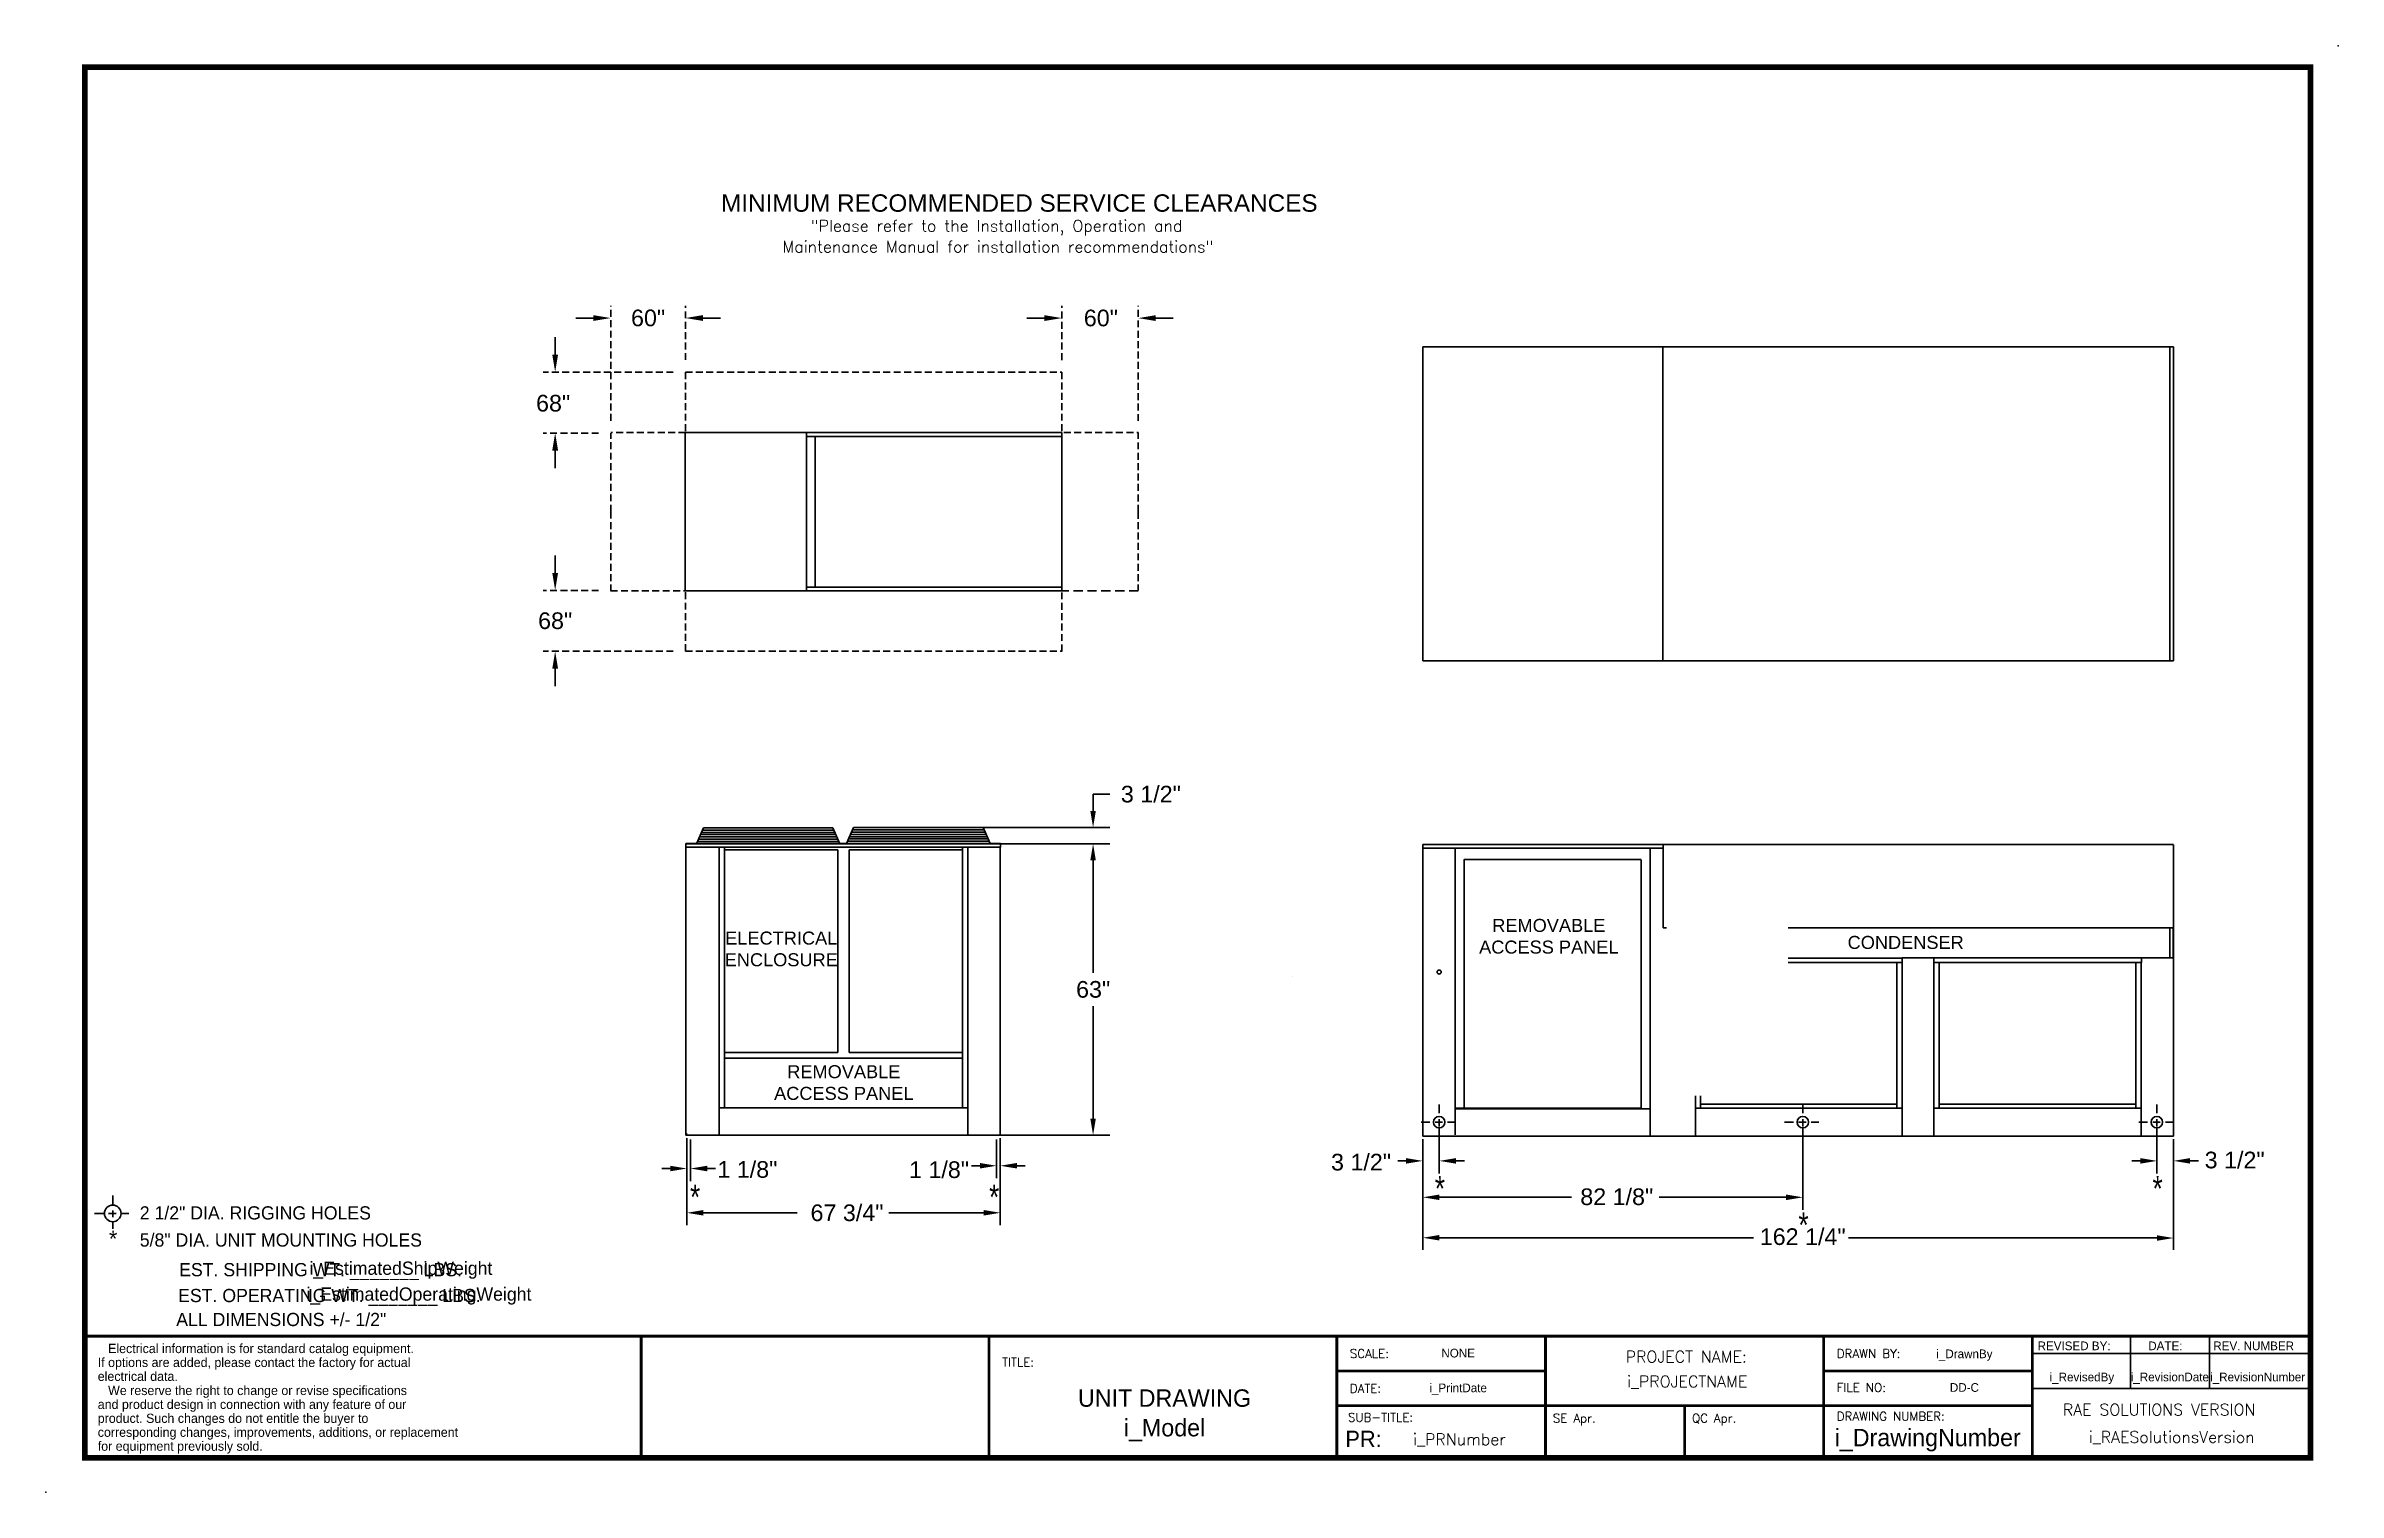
# Model space of a CAD drawing. Extents: x -74 to 421, y -151 to 161.
import ezdxf
from ezdxf.enums import TextEntityAlignment as Align

# ---------------------------------------------------------------- set-up
doc = ezdxf.new("R2010")
doc.units = 0
doc.header["$MEASUREMENT"] = 0
doc.linetypes.add('DASHED', pattern=[0.75, 0.5, -0.25])
doc.layers.get('0').update_dxf_attribs({"linetype": 'CONTINUOUS'})
doc.styles.add('dimentions', font='ARIAL.TTF')
doc.styles.add('SIMPLEX', font='SIMPLEX')
doc.styles.add('SLDTEXTSTYLE0', font='ARIAL.TTF', dxfattribs={"width": 0.75})

msp = doc.modelspace()

# ---------------------------------------------------------------- linework, layer by layer
at = {"linetype": 'DASHED', "lineweight": 30, "ltscale": 3}
for p, q in [((47.6, 80.39), (47.6, 105.25)), ((63.74, 93.56), (63.74, 105.25)), ((145.06, 93.55), (145.06, 105.23)), ((161.59, 80.37), (161.59, 105.23)), ((61.12, 90.94), (32.96, 90.94)), ((63.73, 90.94), (63.73, 77.76)), ((63.74, 90.94), (145.06, 90.94)), ((145.06, 90.94), (145.06, 77.75)), ((44.98, 77.76), (32.96, 77.76)), ((47.6, 60.76), (47.6, 77.76)), ((63.76, 77.9), (47.62, 77.9)), ((145.52, 77.9), (161.59, 77.9)), ((161.59, 60.75), (161.59, 77.86)), ((47.6, 60.76), (47.6, 43.76)), ((161.59, 60.75), (161.59, 43.75)), ((44.98, 43.76), (32.96, 43.76)), ((47.57, 43.63), (63.71, 43.63)), ((63.74, 30.59), (63.74, 43.76)), ((145.06, 30.57), (145.06, 43.75)), ((61.12, 30.59), (32.96, 30.59)), ((63.74, 30.59), (145.06, 30.59))]:
    msp.add_line(p, q, dxfattribs=at)
at = {"lineweight": 30}
for p, q in [((43.82, 102.62), (40.04, 102.62)), ((67.52, 102.62), (71.3, 102.62)), ((141.28, 102.61), (137.5, 102.61)), ((165.37, 102.61), (169.15, 102.61)), ((35.59, 94.72), (35.59, 98.5)), ((274.95, 96.39), (385.28, 96.39)), ((385.28, 28.52), (385.28, 96.39)), ((89.92, 77.9), (145.09, 77.9)), ((89.92, 77.01), (145.09, 76.99)), ((35.59, 73.98), (35.59, 70.2)), ((35.59, 47.54), (35.59, 51.32)), ((89.92, 44.48), (145.09, 44.48)), ((89.92, 43.63), (145.44, 43.63)), ((35.59, 26.81), (35.59, 23.03)), ((274.95, 28.52), (385.28, 28.52)), ((151.82, -3.92), (151.82, -0.32)), ((151.82, -0.32), (155.42, -0.32)), ((66.12, -11.05), (67.62, -7.55)), ((96.47, -9.55), (66.76, -9.55)), ((96.26, -9.05), (66.97, -9.05)), ((67.19, -8.55), (96.04, -8.55)), ((67.4, -8.05), (95.83, -8.05)), ((68.12, -7.55), (67.62, -7.55)), ((81.62, -7.55), (68.12, -7.55)), ((81.62, -7.55), (95.62, -7.55)), ((97.12, -11.05), (95.62, -7.55)), ((98.56, -10.99), (100.06, -7.49)), ((128.92, -9.49), (99.21, -9.49)), ((128.71, -8.99), (99.42, -8.99)), ((99.63, -8.49), (128.49, -8.49)), ((99.85, -7.99), (128.28, -7.99)), ((100.56, -7.49), (100.06, -7.49)), ((114.06, -7.49), (100.56, -7.49)), ((114.06, -7.49), (128.06, -7.49)), ((122.15, -7.52), (155.42, -7.52)), ((129.56, -10.99), (128.06, -7.49)), ((63.83, -11.74), (63.83, -73.99)), ((96.9, -10.55), (66.33, -10.55)), ((66.54, -10.05), (96.69, -10.05)), ((129.35, -10.49), (98.78, -10.49)), ((98.99, -9.99), (129.13, -9.99)), ((131.65, -11.02), (155.42, -11.02)), ((131.65, -11.02), (155.42, -11.02)), ((151.82, -14.62), (151.82, -38.92)), ((151.82, -14.62), (151.82, -18.22)), ((275.04, -11.26), (275.04, -11.2)), ((384.47, -11.21), (385.28, -11.21)), ((385.28, -35.7), (385.28, -11.22)), ((151.82, -70.42), (151.82, -46.12)), ((226.6, -67.36), (226.6, -69.25)), ((305.18, -67.36), (305.18, -69.25)), ((334.63, -68.2), (377.14, -68.2)), ((381.69, -67.36), (381.69, -69.25)), ((131.65, -74.02), (155.42, -74.02)), ((222.68, -71.2), (224.6, -71.2)), ((225.71, -71.2), (227.33, -71.2)), ((226.6, -70.58), (226.6, -72.02)), ((226.6, -72.13), (226.6, -82.27)), ((226.6, -73.04), (226.6, -74.53)), ((228.44, -71.2), (230.08, -71.2)), ((301.25, -71.2), (303.17, -71.2)), ((304.28, -71.2), (305.9, -71.2)), ((305.18, -70.58), (305.18, -72.02)), ((305.18, -72.13), (305.18, -90.14)), ((305.18, -73.04), (305.18, -74.53)), ((307.01, -71.2), (308.65, -71.2)), ((377.76, -71.2), (379.68, -71.2)), ((380.79, -71.2), (382.41, -71.2)), ((381.69, -70.58), (381.69, -72.02)), ((381.69, -72.13), (381.69, -82.27)), ((381.69, -73.04), (381.69, -74.53)), ((383.52, -71.2), (385.16, -71.2)), ((64.04, -74.68), (64.04, -93.49)), ((64.04, -74.68), (64.04, -83.92)), ((64.85, -74.93), (64.85, -83.92)), ((130.96, -74.93), (130.96, -83.32)), ((131.77, -74.68), (131.77, -93.49)), ((131.77, -74.68), (131.77, -83.32)), ((223.07, -74.88), (223.07, -90.14)), ((223.07, -75.06), (223.07, -78.48)), ((223.07, -75.22), (223.07, -98.83)), ((385.28, -74.88), (385.28, -82.27)), ((385.28, -75.22), (385.28, -98.83)), ((61.34, -81.22), (58.64, -81.22)), ((67.55, -81.22), (70.25, -81.22)), ((128.26, -80.62), (125.56, -80.62)), ((134.47, -80.62), (137.17, -80.62)), ((220.37, -79.57), (217.67, -79.57)), ((229.36, -79.57), (232.06, -79.57)), ((378.99, -79.57), (376.29, -79.57)), ((387.98, -79.57), (390.68, -79.57)), ((-60.01, -87.08), (-60.01, -88.98)), ((225.77, -87.44), (255.22, -87.44)), ((302.48, -87.44), (274.12, -87.44)), ((-63.93, -90.92), (-62.01, -90.92)), ((-60.9, -90.92), (-59.28, -90.92)), ((-60.01, -90.31), (-60.01, -91.74)), ((-60.01, -92.77), (-60.01, -94.26)), ((-58.17, -90.92), (-56.53, -90.92)), ((66.74, -90.79), (87.88, -90.79)), ((129.07, -90.79), (107.68, -90.79)), ((225.66, -96.2), (294.52, -96.2)), ((382.6, -96.2), (315.06, -96.2)), ((54.18, -143.77), (54.18, -117.46)), ((129.33, -143.77), (129.33, -117.46)), ((204.48, -117.46), (354.78, -117.46)), ((204.48, -143.77), (204.48, -117.46)), ((249.57, -117.46), (249.57, -143.77)), ((309.69, -117.46), (309.69, -132.49)), ((354.78, -117.46), (354.78, -143.77)), ((354.78, -117.46), (414.9, -117.46)), ((354.78, -117.46), (354.78, -121.22)), ((375.99, -117.46), (375.99, -128.74)), ((393.08, -117.46), (393.08, -128.74)), ((354.78, -121.22), (414.9, -121.22)), ((249.57, -124.98), (204.48, -124.98)), ((309.69, -124.98), (354.78, -124.98)), ((309.69, -132.49), (309.69, -124.98)), ((354.78, -128.74), (414.9, -128.74)), ((354.78, -132.49), (204.48, -132.49)), ((279.63, -132.49), (279.63, -143.77)), ((309.69, -132.49), (309.69, -143.77))]:
    msp.add_line(p, q, dxfattribs=at)
at = {"linetype": 'Continuous', "lineweight": 30}
for p, q in [((223.07, 96.39), (223.07, 28.52)), ((251.51, 96.39), (223.07, 96.39)), ((274.95, 96.39), (251.51, 96.39)), ((274.95, 28.52), (274.95, 96.39)), ((384.47, 96.39), (384.47, 30.2)), ((384.47, 94.7), (384.47, 94.65)), ((384.47, 94.65), (384.47, 94.65)), ((63.71, 77.9), (63.71, 43.63)), ((63.71, 77.9), (63.74, 77.9)), ((63.71, 77.73), (63.71, 43.79)), ((63.74, 77.9), (78.08, 77.9)), ((63.74, 77.9), (63.74, 77.87)), ((78.08, 77.9), (89.92, 77.9)), ((89.92, 43.63), (89.92, 77.9)), ((91.77, 44.51), (91.77, 76.99)), ((145.06, 43.63), (145.06, 77.41)), ((145.09, 77.9), (145.09, 77.01)), ((145.09, 43.63), (145.09, 77.41)), ((145.09, 77.01), (145.09, 76.99)), ((145.09, 76.99), (145.09, 44.51)), ((145.09, 76.99), (145.09, 76.99)), ((63.74, 43.63), (78.08, 43.63)), ((89.92, 43.63), (78.08, 43.63)), ((385.28, 28.62), (385.28, 35.45)), ((384.47, 30.2), (384.47, 30.15)), ((384.47, 30.2), (384.47, 30.2)), ((384.47, 29.31), (384.47, 30.15)), ((223.07, 28.52), (274.95, 28.52)), ((281.98, 28.52), (275.01, 28.52)), ((384.47, 29.36), (384.48, 29.36)), ((384.47, 29.31), (384.47, 29.26)), ((384.47, 28.52), (384.47, 29.26)), ((384.47, 29.26), (384.47, 29.26)), ((384.49, 28.62), (384.49, 28.62)), ((63.83, -11.05), (63.83, -10.99)), ((63.83, -10.99), (63.89, -10.99)), ((63.83, -11.05), (131.83, -11.05)), ((63.83, -11.05), (63.83, -11.74)), ((63.83, -11.74), (131.83, -11.74)), ((63.89, -10.99), (131.77, -10.99)), ((71.06, -11.74), (71.06, -73.99)), ((72.18, -11.74), (72.18, -68.09)), ((96.65, -12.3), (72.18, -12.3)), ((96.65, -56.13), (96.65, -12.3)), ((123.62, -12.3), (99.15, -12.3)), ((99.15, -12.3), (99.15, -56.13)), ((123.62, -11.74), (123.62, -68.09)), ((124.75, -11.74), (124.75, -73.99)), ((131.77, -10.99), (131.83, -10.99)), ((131.77, -11.74), (131.77, -73.99)), ((131.83, -10.99), (131.83, -11.05)), ((131.83, -11.74), (131.83, -11.05)), ((223.07, -11.2), (251.51, -11.2)), ((223.07, -11.26), (223.07, -11.2)), ((223.07, -11.95), (223.07, -11.26)), ((223.07, -11.26), (223.07, -11.95)), ((223.07, -11.26), (223.07, -11.26)), ((223.07, -11.95), (223.07, -74.2)), ((223.07, -11.95), (251.51, -11.95)), ((230.09, -73.95), (230.09, -11.95)), ((232, -14.5), (231.95, -14.5)), ((232, -14.45), (270.25, -14.45)), ((232, -14.45), (232, -14.5)), ((232, -14.5), (232, -68.15)), ((232, -14.5), (232, -14.5)), ((251.51, -11.2), (275.04, -11.2)), ((251.51, -11.95), (274.95, -11.95)), ((270.25, -68.15), (270.25, -14.5)), ((272.19, -11.95), (272.19, -74.2)), ((274.81, -11.95), (274.92, -11.95)), ((274.81, -11.95), (274.81, -11.95)), ((274.95, -11.26), (274.95, -11.26)), ((275.01, -11.95), (274.95, -11.95)), ((384.47, -11.21), (275.04, -11.21)), ((275.04, -11.26), (275.04, -11.21)), ((275.04, -29.21), (275.04, -11.26)), ((275.76, -29.21), (275.04, -29.21)), ((275.04, -29.21), (275.76, -29.21)), ((384.47, -29.21), (302.04, -29.21)), ((302.04, -29.21), (384.47, -29.21)), ((384.48, -29.21), (385.18, -29.21)), ((384.49, -29.32), (384.49, -35.7)), ((385.18, -29.21), (385.18, -35.7)), ((302.04, -35.76), (326.68, -35.76)), ((302.04, -36.7), (326.58, -36.7)), ((325.53, -36.7), (325.53, -68.2)), ((326.66, -36.7), (326.58, -36.7)), ((326.68, -35.7), (326.66, -36.7)), ((326.66, -36.7), (326.66, -74.2)), ((326.66, -36.7), (326.66, -36.7)), ((326.68, -35.7), (333.49, -35.7)), ((333.49, -35.7), (378.34, -35.7)), ((333.49, -35.7), (333.51, -36.7)), ((333.51, -36.7), (333.51, -74.2)), ((333.58, -36.7), (333.51, -36.7)), ((333.51, -36.7), (333.51, -36.7)), ((333.58, -36.7), (378.16, -36.7)), ((334.63, -36.7), (334.63, -68.2)), ((334.63, -36.7), (377.14, -36.7)), ((334.63, -36.7), (334.63, -68.2)), ((334.63, -36.7), (377.14, -36.7)), ((334.63, -36.7), (334.63, -67.3)), ((377.14, -36.7), (377.14, -68.2)), ((377.14, -36.7), (377.14, -68.2)), ((377.14, -36.7), (377.14, -67.3)), ((378.16, -36.7), (378.26, -36.7)), ((378.26, -36.7), (378.26, -74.2)), ((378.34, -36.7), (378.26, -36.7)), ((378.34, -35.7), (385.18, -35.7)), ((378.34, -35.7), (378.34, -36.7)), ((384.49, -35.7), (384.49, -35.7)), ((384.49, -35.7), (384.49, -35.7)), ((384.49, -35.7), (384.49, -35.7)), ((384.55, -35.7), (384.49, -35.7)), ((385.18, -35.7), (385.28, -35.7)), ((385.28, -35.7), (385.28, -74.2)), ((194.98, -39.77), (195.01, -39.77)), ((72.18, -57.38), (123.62, -57.38)), ((72.31, -56.13), (96.65, -56.13)), ((99.15, -56.13), (123.5, -56.13)), ((71.06, -68.09), (124.75, -68.09)), ((131.77, -67.94), (131.8, -67.94)), ((230.09, -68.15), (231.95, -68.15)), ((230.09, -68.3), (272.11, -68.3)), ((231.95, -68.15), (231.95, -68.15)), ((231.95, -68.15), (232, -68.15)), ((232, -68.15), (270.25, -68.15)), ((232, -68.15), (232, -68.15)), ((281.98, -65.5), (281.98, -74.2)), ((282.08, -68.2), (281.98, -68.2)), ((282.08, -68.07), (282.08, -68.07)), ((326.58, -68.2), (282.08, -68.2)), ((282.08, -68.2), (326.58, -68.2)), ((283.1, -65.5), (283.1, -68.2)), ((283.1, -67.3), (325.53, -67.3)), ((283.1, -67.3), (316.58, -67.3)), ((283.1, -67.3), (325.53, -67.3)), ((316.58, -67.3), (325.53, -67.3)), ((326.58, -68.07), (326.58, -68.07)), ((326.58, -68.2), (326.66, -68.2)), ((326.66, -68.2), (326.66, -68.2)), ((333.51, -68.2), (333.58, -68.2)), ((333.51, -68.2), (333.51, -68.2)), ((333.58, -68.07), (333.59, -68.07)), ((368.18, -68.2), (333.58, -68.2)), ((333.58, -68.2), (368.18, -68.2)), ((334.63, -67.3), (368.18, -67.3)), ((334.63, -67.3), (377.14, -67.3)), ((334.63, -67.3), (377.14, -67.3)), ((368.18, -67.3), (377.14, -67.3)), ((377.14, -68.2), (368.18, -68.2)), ((368.18, -68.2), (378.26, -68.2)), ((63.83, -73.99), (131.77, -73.99)), ((64.04, -73.74), (64.07, -73.74)), ((64.04, -73.74), (64.04, -73.74)), ((64.14, -73.74), (64.04, -73.74)), ((64.07, -73.74), (64.14, -73.74)), ((64.07, -73.74), (64.07, -73.74)), ((223.07, -74.2), (368.18, -74.2)), ((368.18, -74.2), (385.28, -74.2))]:
    msp.add_line(p, q, dxfattribs=at)
at = {"linetype": 'DASHED', "lineweight": 30, "ltscale": 4}
msp.add_line((161.59, 43.63), (145.44, 43.63), dxfattribs=at)
at = {"const_width": 1.2}
msp.add_lwpolyline([(-66.06, -143.77), (414.9, -143.77), (414.9, 156.83), (-66.06, 156.83), (-66.06, -143.77)], dxfattribs=at)
at = {"lineweight": 30, "const_width": 0.601}
for points in [[(54.89, -117.46), (-66.06, -117.46)], [(414.9, -117.46), (54.18, -117.46), (54.18, -143.77)], [(129.33, -117.46), (129.33, -143.77)], [(204.48, -117.46), (204.48, -143.77)], [(249.57, -117.46), (249.57, -143.77)], [(309.69, -117.46), (309.69, -143.77)], [(354.78, -143.77), (354.78, -117.46), (414.9, -117.46)], [(249.57, -124.98), (204.48, -124.98)], [(354.78, -124.98), (309.69, -124.98), (309.69, -143.77)], [(354.78, -132.49), (204.48, -132.49)], [(279.63, -132.49), (279.63, -143.77)]]:
    msp.add_lwpolyline(points, dxfattribs=at)
at = {"linetype": 'Continuous', "lineweight": 30}
for centre, radius in [((226.6, -38.76), 0.438), ((226.6, -71.2), 1.25), ((305.18, -71.2), 1.25), ((381.69, -71.2), 1.25)]:
    msp.add_circle(centre, radius, dxfattribs=at)
at = {"lineweight": 30}
msp.add_circle((-60.01, -90.92), 1.8, dxfattribs=at)
at = {"linetype": 'Continuous', "lineweight": 30}
for centre, radius, start, end in [((223.07, -11.26), 0.001, 90, 180), ((131.75, -67.94), 0.0488, 289.8244, 0), ((381.68, -71.2), 1.25, 270.567, 90.0697)]:
    msp.add_arc(centre, radius, start, end, dxfattribs=at)
for p in [(420.86, 161.46), (354.78, -143.77), (-74.47, -151.18)]:
    msp.add_point(p)
at = {"lineweight": 30}
msp.add_point((385.28, 28.62), dxfattribs=at)
for points in [[(43.82, 103.25), (43.82, 101.99), (47.6, 102.62)], [(67.52, 103.25), (67.52, 101.99), (63.74, 102.62)], [(141.28, 103.24), (141.28, 101.98), (145.06, 102.61)], [(165.37, 103.24), (165.37, 101.98), (161.59, 102.61)], [(34.96, 94.72), (36.22, 94.72), (35.59, 90.94)], [(34.96, 73.98), (36.22, 73.98), (35.59, 77.76)], [(34.96, 47.54), (36.22, 47.54), (35.59, 43.76)], [(34.96, 26.81), (36.22, 26.81), (35.59, 30.59)], [(151.22, -3.92), (152.42, -3.92), (151.82, -7.52)], [(151.22, -14.62), (152.42, -14.62), (151.82, -11.02)], [(151.22, -14.62), (152.42, -14.62), (151.82, -11.02)], [(151.22, -70.42), (152.42, -70.42), (151.82, -74.02)], [(219.47, -80.17), (219.47, -78.97), (223.07, -79.57)], [(230.26, -78.97), (230.26, -80.17), (226.66, -79.57)], [(378.09, -80.17), (378.09, -78.97), (381.69, -79.57)], [(388.88, -78.97), (388.88, -80.17), (385.28, -79.57)], [(60.44, -81.82), (60.44, -80.62), (64.04, -81.22)], [(68.45, -80.62), (68.45, -81.82), (64.85, -81.22)], [(127.36, -81.22), (127.36, -80.02), (130.96, -80.62)], [(135.37, -80.02), (135.37, -81.22), (131.77, -80.62)], [(226.67, -86.84), (226.67, -88.04), (223.07, -87.44)], [(301.58, -88.04), (301.58, -86.84), (305.18, -87.44)], [(301.58, -88.04), (301.58, -86.84), (305.18, -87.44)], [(67.64, -90.19), (67.64, -91.39), (64.04, -90.79)], [(128.17, -91.39), (128.17, -90.19), (131.77, -90.79)], [(226.67, -95.59), (226.67, -96.79), (223.07, -96.19)], [(381.68, -96.84), (381.68, -95.64), (385.28, -96.24)]]:
    msp.add_solid(points, dxfattribs=at)

# ---------------------------------------------------------------- texts
for s, height, style, p in [('MINIMUM RECOMMENDED SERVICE CLEARANCES', 3.7575, 'dimentions', (71.44, 125.6)), ('3 1/2"', 3.6, 'dimentions', (157.83, -2.09)), ('63"', 3.6, 'dimentions', (148.15, -44.29)), ('3 1/2"', 3.6, 'dimentions', (203.24, -81.64)), ('3 1/2"', 3.6, 'dimentions', (392.01, -81.18)), ('1 1/8"', 3.6, 'dimentions', (70.64, -83.22)), ('1 1/8"', 3.6, 'dimentions', (112.05, -83.27)), ('67 3/4"', 3.6, 'dimentions', (90.77, -92.59)), ('82 1/8"', 3.6, 'dimentions', (257.1, -89.12)), ('162 1/4"', 3.6, 'dimentions', (295.88, -97.75)), ('TITLE:', 1.879, 'SIMPLEX', (132.15, -124.04)), ('SCALE:', 1.879, 'SIMPLEX', (207.3, -122.16)), ('DRAWN BY:', 1.879, 'SIMPLEX', (312.51, -122.16)), ('DATE:', 1.879, 'SIMPLEX', (207.3, -129.68)), ('FILE NO:', 1.879, 'SIMPLEX', (312.51, -129.5)), ('RAE SOLUTIONS VERSION', 2.495, 'SIMPLEX', (361.37, -134.59)), ('SUB-TITLE:', 1.879, 'SIMPLEX', (206.89, -135.95)), ('SE Apr.', 1.879, 'SIMPLEX', (251.17, -136.13)), ('QC Apr.', 1.879, 'SIMPLEX', (281.23, -136.13)), ('DRAWING NUMBER:', 1.8787, 'SIMPLEX', (312.51, -135.72))]:
    msp.add_text(s, height=height, dxfattribs=dict(at, style=style)).set_placement(p)
at = {"lineweight": 30, "style": 'SIMPLEX'}
for s, p in [('"Please refer to the Installation, Operation and', (130.96, 121.3)), ('Maintenance Manual for installation recommendations"', (131.26, 116.78)), ('PROJECT NAME:', (280.01, -123.16)), ('i_PROJECTNAME', (280.2, -128.5)), ('i_PRNumber', (230.98, -141)), ('i_RAESolutionsVersion', (384.9, -140.52))]:
    msp.add_text(s, height=2.495, dxfattribs=at).set_placement(p, align=Align.CENTER)
at = {"lineweight": 30, "style": 'dimentions'}
msp.add_text('CONDENSER', height=2.812, dxfattribs=at).set_placement((339.96, -33.75), align=Align.RIGHT)
at = {"lineweight": 30}
for s, height, p in [('2 1/2" DIA. RIGGING HOLES', 2.8557, (-54.17, -92.24)), ('5/8" DIA. UNIT MOUNTING HOLES', 2.8557, (-54.17, -98.1)), ('REVISED BY:', 1.8787, (355.91, -120.49)), ('DATE:', 1.879, (379.83, -120.49)), ('REV. NUMBER', 1.8787, (393.88, -120.49))]:
    msp.add_text(s, height=height, dxfattribs=at).set_placement(p)
for s, height, p in [('*', 3.51, (-59.93, -98.15)), ('EST. SHIPPING WT. _______ LBS.', 2.8557, (-15.1, -104.51)), ('i_EstimatedShipWeight', 2.859, (2.26, -104.2)), ('EST. OPERATING WT. _______ LBS.', 2.8557, (-13.2, -110.1)), ('i_EstimatedOperatingWeight', 2.8557, (6.16, -109.79)), ('ALL DIMENSIONS +/- 1/2"', 2.8557, (-23.6, -115.28)), ('NONE', 1.879, (230.71, -122.06)), ('i_DrawnBy', 1.879, (340.1, -122.22)), ('i_PrintDate', 1.8787, (230.71, -129.58)), ('DD-C', 1.879, (340.1, -129.49)), ('i_RevisedBy', 1.8787, (365.48, -127.23)), ('i_RevisionDate', 1.8787, (384.49, -127.23)), ('i_RevisionNumber', 1.8787, (403.46, -127.23)), ('UNIT DRAWING', 3.7575, (167.26, -132.72)), ('i_Model', 3.757, (167.26, -139.12)), ('i_DrawingNumber', 3.7575, (332.17, -141.25))]:
    msp.add_text(s, height=height, dxfattribs=at).set_placement(p, align=Align.CENTER)
at = {"lineweight": 25}
for s, p in [('If options are added, please contact the factory for actual', (-63.25, -124.13)), ('   Electrical information is for standard catalog equipment.', (-63.25, -121.12)), ('electrical data.', (-63.25, -127.14)), ('   We reserve the right to change or revise specifications', (-63.25, -130.19)), ('and product design in connection with any feature of our', (-63.25, -133.2)), ('corresponding changes, improvements, additions, or replacement ', (-63.25, -139.22)), ('product. Such changes do not entitle the buyer to', (-63.25, -136.21)), ('for equipment previously sold.', (-63.25, -142.23))]:
    msp.add_text(s, height=2.0065, dxfattribs=at).set_placement(p)
at = {"lineweight": 30}
msp.add_text('PR:', height=3.523, dxfattribs=at).set_placement((214.19, -141.43), align=Align.RIGHT)
for s, insert, char_height, attachment_point, style in [('\\A1;60"', (55.67, 102.62), 3.6, 5, 'dimentions'), ('\\A1;60"', (153.51, 102.61), 3.6, 5, 'dimentions'), ('\\A1;68"', (35.15, 84.19), 3.6, 5, 'dimentions'), ('\\A1;68"', (35.59, 37.17), 3.6, 5, 'dimentions'), ('REMOVABLE\\PACCESS PANEL', (250.3, -27.26), 2.8125, 2, 'dimentions'), ('ELECTRICAL\\PENCLOSURE', (84.44, -30), 2.812, 2, 'dimentions'), ('REMOVABLE\\PACCESS PANEL', (97.96, -58.88), 2.8125, 2, 'dimentions'), ('*', (225.67, -82.84), 5.4, 1, 'SLDTEXTSTYLE0'), ('*', (380.75, -82.84), 5.4, 1, 'SLDTEXTSTYLE0'), ('*', (64.73, -84.68), 5.4, 1, 'SLDTEXTSTYLE0'), ('*', (129.35, -84.68), 5.4, 1, 'SLDTEXTSTYLE0'), ('*', (304.24, -90.71), 5.4, 1, 'SLDTEXTSTYLE0')]:
    msp.add_mtext(s, dxfattribs=dict(at, insert=insert, char_height=char_height, attachment_point=attachment_point, style=style))

doc.saveas('drawing.dxf')
